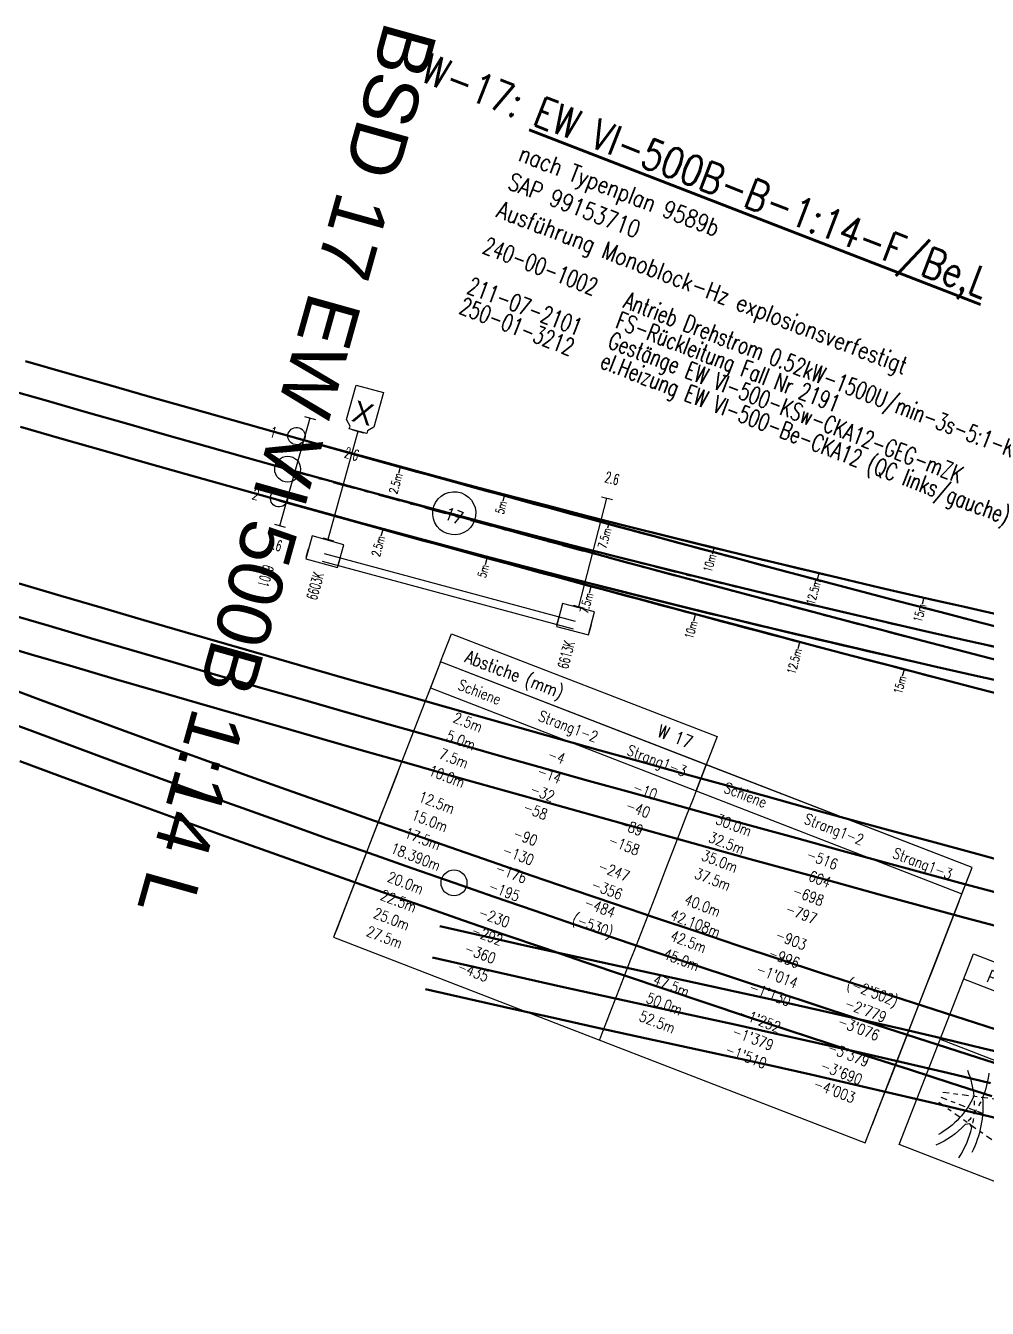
# Model space of a CAD drawing. Header units: millimetres. Extents: x 2688706 to 2690835, y 1254387 to 1255241.
# Drawn here: x 2689284.29 to 2689306.56, y 1254907.19 to 1254936.9 of the extents above; entities that cross this region are included whole.
import ezdxf
from ezdxf.enums import TextEntityAlignment as Align

# ---------------------------------------------------------------- set-up
doc = ezdxf.new("R2010")
doc.units = ezdxf.units.MM
doc.linetypes.add('STRICHPUNKT', pattern=[1, 0.5, -0.25, 0, -0.25])
for name, color, linetype in [('A-HS-0017-_____', 1, 'STRICHPUNKT'), ('A-N1-0017-_____', 1, 'STRICHPUNKT'), ('BS-TR-B-Gleisstrang-LinieGeometrie', 7, 'Continuous'), ('BS-TR-B-Weiche-Kurzbezeichnung', 7, 'Continuous'), ('BS-TR-B-Weiche-PunktGeometrie', 7, 'Continuous'), ('BS-TR-N-Gleisstrang-LinieGeometrie', 7, 'Continuous'), ('D-TB-0017-_____', 7, 'Continuous'), ('G-EM-0017-_____', 1, 'Continuous'), ('G-GE-0017-_____', 1, 'Continuous'), ('L-HS-0017-_____', 4, 'Continuous'), ('L-N1-0017-_____', 3, 'Continuous'), ('L-ST-0017-_____', 7, 'Continuous'), ('S-ON-0017-_____', 7, 'Continuous'), ('T-DD-0017-_____', 7, 'Continuous'), ('T-EM-0017-_____', 1, 'Continuous'), ('T-GE-0017-_____', 1, 'Continuous'), ('T-HZ-0017-_____', 7, 'Continuous'), ('T-SS-0017-_____', 7, 'Continuous'), ('T-ST', 7, 'Continuous'), ('T-WW-0017-_____', 6, 'Continuous')]:
    doc.layers.add(name, color=color, linetype=linetype)
doc.styles.add('R6', font='simplex.shx', dxfattribs={"width": 0.6})
doc.styles.add('R7', font='simplex.shx', dxfattribs={"width": 0.7})
doc.styles.add('R8', font='simplex.shx', dxfattribs={"width": 0.8})
doc.styles.get("Standard").update_dxf_attribs({"font": 'arial.ttf'})
doc.styles.add('Style-Arial', font='arial.ttf')

# ---------------------------------------------------------------- blocks, each defined once
blk = doc.blocks.new('WeiVlpWeiBez')
at = {"lineweight": 80}
blk.add_line((0, 0), (0, 0), dxfattribs=at)
at = {"lineweight": 80, "style": 'R8', "width": 0.8}
blk.add_attdef('WVP_WNR1', text='', height=0.7, dxfattribs=at).set_placement((0, 0), align=Align.RIGHT)
blk.add_attdef('WVP_WBE1', (0, 0), '', height=0.7, dxfattribs=at)
at = {"color": 7, "style": 'R6', "width": 0.6}
blk.add_attdef('WVP_WNR2', text='', height=0.25, dxfattribs=at).set_placement((0, 0), align=Align.RIGHT)
for tag, p in [('WVP_WBE2', (0, 0)), ('WVP_WVPN', (0, -0.4107919181288739))]:
    blk.add_attdef(tag, p, '', height=0.25, dxfattribs=at)
at = {"color": 7, "lineweight": 30, "style": 'R8', "width": 0.8}
for tag, p in [('WVP_WTPN', (0, -0.8999999999999999)), ('WVP_WSAP', (0, -1.6)), ('WVP_WZUS', (0, -2.3)), ('WVP_WWV', (0, -3))]:
    blk.add_attdef(tag, p, '', height=0.4, dxfattribs=at)
blk = doc.blocks.new('WeiVlpWeiNum')
at = {"color": 7}
blk.add_circle((0, 0, 1), 0.5, dxfattribs=at)
at = {"color": 7, "style": 'R8', "width": 0.8}
blk.add_attdef('WEICHENNR', text='', height=0.3, dxfattribs=at).set_placement((0, 0), align=Align.MIDDLE)
blk = doc.blocks.new('WeiVlpSchwelleR')
at = {"color": 7}
for p, q in [((-0.4999999999999886, -0.1300000000000048), (-0.4999999999999886, 0.1299999999999719)), ((0.5000000000000153, -0.1300000000000075), (0.5000000000000082, 0.1299999999999692))]:
    blk.add_line(p, q, dxfattribs=at)
at = {"color": 0, "linetype": 'ByBlock', "lineweight": -2}
blk.add_line((0.5000000000000118, -1.201402631621339e-14), (-0.4999999999999868, 4.853087807381139e-15), dxfattribs=at)
at = {"style": 'R6', "width": 0.6}
blk.add_attdef('LAENGE', text='', height=0.25, rotation=90, dxfattribs=at).set_placement((1.229737067022978, 0.007106245459260857, 6e-06), align=Align.MIDDLE)
at = {"style": 'R6', "width": 0.6, "flags": 1}
for tag, p in [('WVP-SKML', (-3, -5.426215032855453e-14, 2e-06)), ('WVP-SKMR', (5, -5.426215032855453e-14, 2e-06))]:
    blk.add_attdef(tag, text='', height=0.25, rotation=180, dxfattribs=at).set_placement(p, align=Align.MIDDLE_CENTER)
for tag, rotation, p in [('VERKLINKS', 180, (-0.8611075787620777, -8.73603956063954e-05, 2e-06)), ('VERKRECHTS', 179.9999999999973, (0.8750000000000082, -5.459328261269093e-14, 2e-06))]:
    blk.add_attdef(tag, text='', height=0.25, rotation=rotation, dxfattribs=at).set_placement(p, align=Align.MIDDLE)
at = {"color": 1, "extrusion": (-1, 1.836970198721029e-16, 1.224646799147353e-16), "style": 'R6', "width": 0.6, "flags": 8}
blk.add_attdef('WVP-ANL', text='', height=0.25, rotation=270, dxfattribs=at).set_placement((1.829950611378862e-14, -6.12323399573665e-17, 0.4999999999999904), align=Align.MIDDLE)
at = {"style": 'R6', "width": 0.6, "flags": 1}
blk.add_attdef('VERSCHIEBUNG', text='', height=0.25, rotation=179.9999999999999, dxfattribs=at).set_placement((1.75503510535756, -5.395683899678261e-14, 2.000000000057511e-06), align=Align.MIDDLE_LEFT)
at = {"color": 1, "extrusion": (1, -1.83697019872103e-16, 3.374459510989179e-32), "style": 'R6', "width": 0.6, "flags": 8}
blk.add_attdef('WVP-ANR', text='', height=0.25, rotation=270, dxfattribs=at).set_placement((-1.90594986648479e-14, -7.137320858570557e-15, 0.5000000000000118), align=Align.MIDDLE)
at = {"style": 'R6', "width": 0.6}
blk.add_attdef('BEZEICHNUNG', text='', height=0.25, rotation=180, dxfattribs=at).set_placement((3.371428571428583, -5.426215032855453e-14, 2.000000000057511e-06), align=Align.MIDDLE_LEFT)
blk = doc.blocks.new('WeiVlpAbstMarkeL')
blk.add_line((0, 0), (-0.1500000000000004, -1.110223024625157e-16))
at = {"style": 'R7', "width": 0.7}
blk.add_attdef('ATTR', text='', height=0.2, dxfattribs=at).set_placement((-0.1500000000000004, -1.110223024625157e-16), align=Align.MIDDLE_RIGHT)
blk = doc.blocks.new('WeiVlpPfHoeTitel')
blk.add_lwpolyline([(-4.28612223837832e-17, -0.7), (0, 0), (6.6, 0), (6.6, -0.7)])
at = {"style": 'R8', "width": 0.8}
blk.add_attdef('ATTR1', (0.5, -0.5), '', height=0.3, dxfattribs=at)
blk.add_attdef('ATTR2', text='', height=0.3, dxfattribs=at).set_placement((6.1, -0.5000000000000011), align=Align.RIGHT)
blk = doc.blocks.new('WeiVlpAbstSub')
blk.add_lwpolyline([(6.6, 1.110223024625157e-16), (-3.979970649922726e-17, 1.110223024625157e-16), (-3.979970649922726e-17, -0.6499999999999999), (6.6, -0.6499999999999999)], close=True)
at = {"style": 'R8', "width": 0.8}
for tag, p in [('ATTR1', (1.1, -0.45)), ('ATTR2', (3.3, -0.45)), ('ATTR3', (5.5, -0.45))]:
    blk.add_attdef(tag, text='', height=0.25, dxfattribs=at).set_placement(p, align=Align.CENTER)
blk = doc.blocks.new('WeiVlpAbstLeer')
for points in [[(0, 0), (0, -0.2)], [(6.6, 1.110223024625157e-16), (6.6, -0.1999999999999999)]]:
    blk.add_lwpolyline(points)
blk.add_attdef('ATTR1', text='', height=0.1).set_placement((1.1, -0.15), align=Align.CENTER)
blk = doc.blocks.new('WeiVlpAbstZeile')
for points in [[(0, 0), (0, -0.45)], [(6.6, 1.110223024625157e-16), (6.6, -0.4499999999999999)]]:
    blk.add_lwpolyline(points)
at = {"style": 'R8', "width": 0.8}
for tag, p in [('ATTR1', (1.1, -0.35)), ('ATTR2', (3.3, -0.35)), ('ATTR3', (5.5, -0.35))]:
    blk.add_attdef(tag, text='', height=0.25, dxfattribs=at).set_placement(p, align=Align.CENTER)
blk = doc.blocks.new('st_Norm_a')
at = {"color": 0, "linetype": 'ByBlock', "lineweight": -2}
blk.add_circle((0, 0, 1), 0.2, dxfattribs=at)
at = {"layer": 'T-ST', "color": 0, "linetype": 'ByBlock', "lineweight": -2, "style": 'R7', "width": 0.7}
blk.add_attdef('WVP-STNR', text='', height=0.25, dxfattribs=at).set_placement((0.55, 0), align=Align.MIDDLE)
blk = doc.blocks.new('WeiVlpHzPfHoe')
at = {"color": 0, "flags": 128}
blk.add_lwpolyline([(0, 4.75), (10.5, 4.75), (10.5, 0), (0, 0)], close=True, dxfattribs=at)
for points in [[(0, 4.125), (10.5, 4.125)], [(6, 3.037012574273818), (6, 3.5)], [(1.807090350616535, 3.037012574273817), (3.192909649383465, 3.037012574273818)], [(5.307090350616535, 3.037012574273817), (6.692909649383465, 3.037012574273818)], [(8.807090350616535, 3.037012574273817), (10.19290964938346, 3.037012574273818)], [(0, 2.625), (10.5, 2.625)]]:
    blk.add_lwpolyline(points, dxfattribs=at)
at = {"color": 6, "const_width": 0.05, "flags": 128}
for points in [[(2.5, 3.037012574273818), (2.5, 3.5)], [(9.5, 3.037012574273818), (9.5, 3.5)], [(4.020129247741982, 2.856765502952209), (4.022004965575411, 3.078661321541994), (4.230503801395625, 3.002704043506002)], [(4.068317765962656, 3.011900103614604), (4.25, 2.75)], [(7.520129247741982, 2.856765502952209), (7.522004965575411, 3.078661321541994), (7.730503801395626, 3.002704043506002)], [(7.568317765962657, 3.011900103614604), (7.75, 2.75)]]:
    blk.add_lwpolyline(points, dxfattribs=at)
for points in [[(6, 3.5, 0.3033466836073422), (5.307090350616535, 3.037012574273817)], [(6.34049287480466, 3.418254893141276, 0.05897308597087272), (6.175084022891929, 3.479277440298257)], [(6.60676274578121, 3.190838939219355, 0.05897308597087263), (6.487086036247637, 3.320304474200023)]]:
    blk.add_lwpolyline(points, format="xyb", dxfattribs=at)
at = {"color": 6, "flags": 128}
for points in [[(0.8502239918037731, 2.18028771003253, -0.0692758960789221), (1.202879824827046, 1.672423928417298, -0.1647218035189029), (0.7623133654820696, 0.5518360280462504)], [(1.334838188259141, 2.298112538061559, -0.07095954338903301), (1.404518120160539, 1.715677878177598, -0.1353259088249071), (1.634500919049627, 0.4381247944243519)], [(1.400326773192603, 0.2165394458188814, 0.08570773043809636), (1.421709867840611, 0.9792598706746427), (1.34799545871255, 1.038001135321863), (1.254665049319663, 0.9866948460528544, -0.1007783980448205), (0.797833684721013, 0.2950893311715674)]]:
    blk.add_lwpolyline(points, format="xyb", dxfattribs=at)
at = {"color": 0, "linetype": 'STRICHPUNKT', "ltscale": 0.3, "flags": 128}
for points in [[(0.5, 1.5), (2, 1.875)], [(0.5, 1.375), (2, 1.375)], [(0.5, 1.25), (2, 0.875)]]:
    blk.add_lwpolyline(points, dxfattribs=at)
at = {"color": 0, "flags": 128}
for points in [[(1.24780686834943, 1.578305293962687, -0.01163091488347914), (1.288308337173645, 1.482199167132274, -0.01163091488347914)], [(1.399352909082856, 1.608919446568276, -0.01286702574680979), (1.388702611358578, 1.5025680794706, -0.01286702574680979)], [(1.324195366249726, 1.188762784259803, -0.01286702574680952), (1.292030651678614, 1.086834018635379)], [(1.32429659157228, 1.384313508649521, -0.01163091488347909), (1.355693757806499, 1.28486012990489)], [(1.372595429920927, 1.39690540473967, -0.01286702574680956), (1.351074018015307, 1.292211226512088)], [(1.382431896634341, 1.184054234624475, -0.01163091488347934), (1.404453150322087, 1.082113953198129)]]:
    blk.add_lwpolyline(points, format="xyb", dxfattribs=at)
at = {"color": 0}
for centre, radius in [((2.5, 2.75), 0.75), ((4.25, 2.75), 0.75), ((7.75, 2.75), 0.75), ((9.5, 2.75), 0.75), ((4.25, 2.75), 0.5), ((7.75, 2.75), 0.5)]:
    blk.add_arc(centre, radius, 22.5, 157.5, dxfattribs=at)
at = {"color": 0, "style": 'R8', "width": 0.8}
for p in [(2.5, 2.75), (9.5, 2.75)]:
    blk.add_text('mm', height=0.25, dxfattribs=at).set_placement(p, align=Align.CENTER)
for s, p in [('m', (5, 2.75)), ('mm', (6.5, 2.75)), ('m', (8.5, 2.75))]:
    blk.add_text(s, height=0.25, dxfattribs=at).set_placement(p, align=Align.RIGHT)
for tag, p, height in [('WVP_HZPH_T1', (0.5, 4.25), 0.3), ('WVP_HZPH_S1', (2, 3.75), 0.25)]:
    blk.add_attdef(tag, p, '', height=height, dxfattribs=at)
for tag, height, p in [('WVP_HZPH_T2', 0.3, (10, 4.25)), ('WVP_HZPH_S2', 0.25, (10, 3.75)), ('WVP_HZPH_B1', 0.25, (5, 2.25)), ('WVP_HZPH_C1', 0.25, (6.5, 2.25)), ('WVP_HZPH_D1', 0.25, (8.5, 2.25)), ('WVP_HZPH_B2', 0.25, (5, 1.75)), ('WVP_HZPH_C2', 0.25, (6.5, 1.75)), ('WVP_HZPH_D2', 0.25, (8.5, 1.75)), ('WVP_HZPH_B3', 0.25, (5, 1.25)), ('WVP_HZPH_C3', 0.25, (6.5, 1.25)), ('WVP_HZPH_D3', 0.25, (8.5, 1.25)), ('WVP_HZPH_B4', 0.25, (5, 0.75)), ('WVP_HZPH_C4', 0.25, (6.5, 0.75)), ('WVP_HZPH_D4', 0.25, (8.5, 0.75)), ('WVP_HZPH_B5', 0.25, (5, 0.25)), ('WVP_HZPH_C5', 0.25, (6.5, 0.25)), ('WVP_HZPH_D5', 0.25, (8.5, 0.25))]:
    blk.add_attdef(tag, text='', height=height, dxfattribs=at).set_placement(p, align=Align.RIGHT)
for tag, p in [('WVP_HZPH_A1', (2.5, 2.25)), ('WVP_HZPH_E1', (9.5, 2.25)), ('WVP_HZPH_A2', (2.5, 1.75)), ('WVP_HZPH_E2', (9.5, 1.75)), ('WVP_HZPH_A3', (2.5, 1.25)), ('WVP_HZPH_E3', (9.5, 1.25)), ('WVP_HZPH_A4', (2.5, 0.75)), ('WVP_HZPH_E4', (9.5, 0.75)), ('WVP_HZPH_A5', (2.5, 0.25)), ('WVP_HZPH_E5', (9.5, 0.25))]:
    blk.add_attdef(tag, text='', height=0.25, dxfattribs=at).set_placement(p, align=Align.CENTER)
blk = doc.blocks.new('A$C1EA03C48')
blk.add_lwpolyline([(0, 0.210000000000008), (0.06799999999998363, 0.210000000000008), (0.1880000000000166, 0.3299999999999841), (1.021999999999991, 0.329999999999984), (1.021999999999991, -0.329999999999984), (0.188000000000045, -0.3300000000000125), (0.06799999999998363, -0.210000000000008), (0, -0.210000000000008)], close=True)
blk = doc.blocks.new('swm_Gest_CKA12_GEG_1HV')
blk.add_circle((0, 0), 0.001)
at = {"rotation": 269.9999999999999}
blk.add_blockref('A$C1EA03C48', (0, 0), dxfattribs=at)
at = {"flags": 1}
blk.add_attdef('WVP-FOLGEBLOCK', (0, 0), '', height=0.025, dxfattribs=at)
at = {"color": 7, "style": 'R7', "width": 0.7}
for tag, p in [('SWM_SAP', (0, -1.5)), ('SWM_BEZ', (0, -2))]:
    blk.add_attdef(tag, p, '', height=0.4, dxfattribs=at)
blk = doc.blocks.new('swm_Gest_CKA12_xxx_AV1')
blk.add_lwpolyline([(0.3849999999999909, -0.02500000000000571), (-0.3799999999999955, -0.02500000000000566), (-0.3799999999999955, -0.5750000000000028), (0.3849999999999908, -0.5750000000000028)], close=True)
blk.add_circle((0, 0), 0.001)
at = {"invisible_edges": 10}
blk.add_3dface([(-0.3799999999999955, -0.5380000000000771, 0.001), (-0.3799999999999955, -0.3350000000000273, 0.001), (0.3849999999999909, -0.3350000000000273, 0.001), (0.3849999999999908, -0.5380000000000771, 0.001)], dxfattribs=at)
at = {"flags": 1}
blk.add_attdef('WVP-FOLGEBLOCK', (0, 0), '', height=0.025, dxfattribs=at)
for tag, p in [('WVP-ZEICHNEVON2', (0.002499999999997749, -0.5280000000000771)), ('WVP-ZEICHNEVON1', (0.002499999999997733, -0.3450000000000273))]:
    blk.add_attdef(tag, p, '', height=0.025, rotation=120, dxfattribs=at)
blk = doc.blocks.new('swm_Gest_CKA12_xxx_HV1')
blk.add_lwpolyline([(0.3849999999999909, -0.02500000000000571), (-0.3799999999999955, -0.02500000000000566), (-0.3799999999999955, -0.5750000000000028), (0.3849999999999908, -0.5750000000000028)], close=True)
blk.add_circle((0, 0), 0.001)
at = {"invisible_edges": 10}
blk.add_3dface([(-0.3799999999999955, -0.5380000000000771, 0.001), (-0.3799999999999955, -0.3350000000000273, 0.001), (0.3849999999999909, -0.3350000000000273, 0.001), (0.3849999999999908, -0.5380000000000771, 0.001)], dxfattribs=at)
at = {"flags": 1}
blk.add_attdef('WVP-FOLGEBLOCK', (0, 0), '', height=0.025, dxfattribs=at)
for tag, p in [('WVP-ZEICHNENACH1', (0.002499999999997733, -0.3450000000000273)), ('WVP-ZEICHNENACH2', (0.002499999999997749, -0.5280000000000771))]:
    blk.add_attdef(tag, p, '', height=0.025, rotation=63.00000000000001, dxfattribs=at)
blk = doc.blocks.new('WvpSwm_7101816385')
at = {"linetype": 'Continuous'}
for p, q in [((0.2962584312783179, -2.930061806839003), (6.275879011650204, -2.290267156971289)), ((0.314513125608471, -3.11214905552746), (6.296993573436168, -2.472044975421738))]:
    blk.add_line(p, q, dxfattribs=at)
for name, p, rotation in [('swm_Gest_CKA12_GEG_1HV', (0, 0), 185.7249143660154), ('swm_Gest_CKA12_xxx_HV1', (6.233589567047545, -1.947859720026329), 6.625550211590579), ('swm_Gest_CKA12_xxx_AV1', (0.2593563128870073, -2.587031948578456), 5.724914366015413)]:
    blk.add_blockref(name, p, dxfattribs=dict(rotation=rotation))
at = {"layer": 'T-GE-0017-_____', "style": 'R7', "width": 0.7000000000000001}
for tag, p in [('SWM_BEZ', (-0.1995048560669375, 1.990024575829583)), ('SWM_SAP', (-0.1496286420501747, 1.492518431872188))]:
    blk.add_attdef(tag, p, '', height=0.3999999999999999, rotation=185.7249143660154, dxfattribs=at)
blk = doc.blocks.new('WvpSwm_71018163856')
at = {"layer": 'T-EM-0017-_____', "style": 'R7', "width": 0.7000000000000001}
for tag, p in [('SWM_BEZ', (-0.4488859261505809, 4.477555295616561)), ('SWM_SAP', (-0.3990097121338749, 3.980049151659166))]:
    blk.add_attdef(tag, p, '', height=0.3999999999999999, rotation=185.7249143660154, dxfattribs=at)
blk = doc.blocks.new('swm_Antr_X')
blk.add_circle((0, 0), 0.001)
blk.add_text('X', height=0.5, rotation=180).set_placement((-2.686572381892459e-17, -0.4387650567885478), align=Align.MIDDLE_CENTER)
at = {"color": 7, "style": 'R7', "width": 0.7}
for tag, p in [('SWM_SAP', (0, -3)), ('SWM_BEZ', (0, -3.5))]:
    blk.add_attdef(tag, p, '', height=0.4, dxfattribs=at)
blk = doc.blocks.new('WvpSwm_71018163902')
at = {"rotation": 185.7249143660154}
blk.add_blockref('swm_Antr_X', (0, 0), dxfattribs=at)
at = {"layer": 'T-GE-0017-_____', "style": 'R7', "width": 0.7000000000000001}
for tag, p in [('SWM_BEZ', (-0.3491334981171121, 3.482543007701771)), ('SWM_SAP', (-0.2992572841004062, 2.985036863744373))]:
    blk.add_attdef(tag, p, '', height=0.3999999999999999, rotation=185.7249143660154, dxfattribs=at)
blk = doc.blocks.new('WvpSwm_71018163908')
at = {"layer": 'T-EM-0017-_____', "style": 'R7', "width": 0.7000000000000001}
for tag, p in [('SWM_BEZ', (-0.4488859261505809, 4.477555295616561)), ('SWM_SAP', (-0.3990097121338749, 3.980049151659166))]:
    blk.add_attdef(tag, p, '', height=0.3999999999999999, rotation=185.7249143660154, dxfattribs=at)
blk = doc.blocks.new('Weiche-17')
at = {"layer": 'A-HS-0017-_____', "flags": 128}
blk.add_lwpolyline([(433.63499, 17.47695, 0.005561663456612552), (452.80906, 19.5631, 0.0005904415350529665), (454.8654821220701, 19.81248547469707, 0.0005766940764613905), (456.9213165308532, 20.06667051476297, 0.0005629466180862063), (458.9765662622826, 20.32554071781432, 0.0005491991599312885), (461.0312351281863, 20.58898175354778, 0.0005354517020494657), (463.0853276974889, 20.85687936487658, 0.0005217042441526011), (465.1388492768355, 21.12911936875591, 0.0005079567865400952), (467.1918058918596, 21.40558765691478, 0.0004942093292015613), (469.2442042681308, 21.68617019633007, 0.0004804618721267446), (471.2960518121881, 21.97075302952067, 0.000466714414975924), (473.3473565925922, 22.25922227465371, 0.0004529669581778496), (475.39812, 22.55147)], format="xyb", dxfattribs=at)
at = {"layer": 'A-N1-0017-_____', "flags": 128}
blk.add_lwpolyline([(433.63499, 17.47695, 0.01520250774616116), (452.75762, 19.93144, 0.001605019221573569), (454.7754951543451, 20.25983640232413, 0.001591607687177336), (456.7912296220386, 20.60112679221095, 0.001578196153257856), (458.8047600093104, 20.95518920324123, 0.001564784619973102), (460.8160250664545, 21.32190151033434, 0.001551373087257246), (462.8249656691053, 21.70114145308001, 0.001537961555101283), (464.8315247993357, 22.09278665850026, 0.001524550023495265), (466.835647526594, 22.49671466323701, 0.001511138492429794), (468.83728, 22.91282, 0.0004956217801453381), (470.9230390267351, 23.35526401038972, 0.0004810373913329801), (473.0079298608289, 23.80178132940808, 0.0004664530025032431), (475.09197, 24.25224)], format="xyb", dxfattribs=at)
at = {"layer": 'D-TB-0017-_____', "flags": 128}
blk.add_lwpolyline([(438.5499101637755, 14.60317446132633), (438.5499101637755, 7.753174461326348), (451.7499101637755, 7.753174461326348), (451.7499101637755, 14.60317446132633)], close=True, dxfattribs=at)
at = {"layer": 'L-HS-0017-_____', "flags": 128}
for points in [[(433.5621666054892, 18.22340612946232, 0.005287449519218353), (451.7762418245657, 20.19500168354906, 0.005287449519218353)], [(433.7078133945113, 16.73049387053766, 0.005298242491489402), (451.9906271175506, 18.70992933871781, 0.005298242491489402)]]:
    blk.add_lwpolyline(points, format="xyb", dxfattribs=at)
at = {"layer": 'L-N1-0017-_____', "flags": 128}
for points in [[(433.5621639964716, 18.22340587492505, 0.01447307323375306), (451.7279853386735, 20.52815724172472, 0.01447307323375306)], [(433.7078160035284, 16.73049412507498, 0.01445760805018004), (451.9403437431668, 19.04313583515704, 0.01445760805018004)]]:
    blk.add_lwpolyline(points, format="xyb", dxfattribs=at)
at = {"layer": 'D-TB-0017-_____'}
for name, p, values in [('WeiVlpPfHoeTitel', (438.5499101637755, 15.30317446132634), {'ATTR1': 'Abstiche (mm)', 'ATTR2': 'W 17'}), ('WeiVlpAbstSub', (438.5499101637755, 14.60317446132633), {'ATTR1': 'Schiene', 'ATTR2': 'Strang1-2', 'ATTR3': 'Strang1-3'}), ('WeiVlpAbstSub', (445.1499101637755, 14.60317446132633), {'ATTR1': 'Schiene', 'ATTR2': 'Strang1-2', 'ATTR3': 'Strang1-3'}), ('WeiVlpAbstZeile', (438.5499101637755, 13.75317446132634), {'ATTR1': '2.5m', 'ATTR2': '-4', 'ATTR3': '-10'}), ('WeiVlpAbstZeile', (445.1499101637755, 13.75317446132634), {'ATTR1': '30.0m', 'ATTR2': '-516'}), ('WeiVlpAbstZeile', (438.5499101637755, 13.30317446132634), {'ATTR1': '5.0m', 'ATTR2': '-14', 'ATTR3': '-40'}), ('WeiVlpAbstZeile', (445.1499101637755, 13.30317446132634), {'ATTR1': '32.5m', 'ATTR2': '-604'}), ('WeiVlpAbstZeile', (438.5499101637755, 12.85317446132634), {'ATTR1': '7.5m', 'ATTR2': '-32', 'ATTR3': '-89'}), ('WeiVlpAbstZeile', (445.1499101637755, 12.85317446132634), {'ATTR1': '35.0m', 'ATTR2': '-698'}), ('WeiVlpAbstZeile', (438.5499101637755, 12.40317446132634), {'ATTR1': '10.0m', 'ATTR2': '-58', 'ATTR3': '-158'}), ('WeiVlpAbstZeile', (445.1499101637755, 12.40317446132634), {'ATTR1': '37.5m', 'ATTR2': '-797'}), ('WeiVlpAbstZeile', (438.5499101637755, 11.75317446132634), {'ATTR1': '12.5m', 'ATTR2': '-90', 'ATTR3': '-247'}), ('WeiVlpAbstZeile', (445.1499101637755, 11.75317446132634), {'ATTR1': '40.0m', 'ATTR2': '-903'}), ('WeiVlpAbstZeile', (438.5499101637755, 11.30317446132634), {'ATTR1': '15.0m', 'ATTR2': '-130', 'ATTR3': '-356'}), ('WeiVlpAbstZeile', (445.1499101637755, 11.30317446132634), {'ATTR1': '42.108m', 'ATTR2': '-996', 'ATTR3': "(-2'502)"}), ('WeiVlpAbstZeile', (438.5499101637755, 10.85317446132634), {'ATTR1': '17.5m', 'ATTR2': '-176', 'ATTR3': '-484'}), ('WeiVlpAbstZeile', (445.1499101637755, 10.85317446132634), {'ATTR1': '42.5m', 'ATTR2': "-1'014", 'ATTR3': "-2'779"}), ('WeiVlpAbstZeile', (438.5499101637755, 10.40317446132634), {'ATTR1': '18.390m', 'ATTR2': '-195', 'ATTR3': '(-530)'}), ('WeiVlpAbstZeile', (445.1499101637755, 10.40317446132634), {'ATTR1': '45.0m', 'ATTR2': "-1'130", 'ATTR3': "-3'076"}), ('WeiVlpAbstZeile', (438.5499101637755, 9.753174461326346), {'ATTR1': '20.0m', 'ATTR2': '-230'}), ('WeiVlpAbstZeile', (445.1499101637755, 9.753174461326338), {'ATTR1': '47.5m', 'ATTR2': "-1'252", 'ATTR3': "-3'379"}), ('WeiVlpAbstZeile', (438.5499101637755, 9.303174461326343), {'ATTR1': '22.5m', 'ATTR2': '-292'}), ('WeiVlpAbstZeile', (445.1499101637755, 9.303174461326336), {'ATTR1': '50.0m', 'ATTR2': "-1'379", 'ATTR3': "-3'690"}), ('WeiVlpAbstZeile', (438.5499101637755, 8.853174461326347), {'ATTR1': '25.0m', 'ATTR2': '-360'}), ('WeiVlpAbstZeile', (445.1499101637755, 8.853174461326333), {'ATTR1': '52.5m', 'ATTR2': "-1'510", 'ATTR3': "-4'003"}), ('WeiVlpAbstZeile', (438.5499101637755, 8.403174461326344), {'ATTR1': '27.5m', 'ATTR2': '-435'})]:
    blk.add_blockref(name, p, dxfattribs=at).add_auto_attribs(values)
for p in [(438.5499101637755, 13.95317446132633), (438.5499101637755, 11.95317446132634), (445.1499101637755, 11.95317446132633), (438.5499101637755, 9.953174461326341), (445.1499101637755, 9.953174461326341), (445.1499101637755, 8.403174461326337), (438.5499101637755, 7.953174461326348)]:
    blk.add_blockref('WeiVlpAbstLeer', p, dxfattribs=at)
at = {"layer": 'G-EM-0017-_____'}
ref = blk.add_blockref('WvpSwm_71018163908', (434.8367986188522, 18.90230354987094), dxfattribs=at)
ref.add_attrib('SWM_BEZ', 'FS-Rückleitung Fall Nr 2191', (439.5, 23.3), dxfattribs={"layer": 'T-EM-0017-_____', "height": 0.3999999999999999, "style": 'R7', "width": 0.7000000000000001})
ref = blk.add_blockref('WvpSwm_71018163856', (434.8367986188522, 18.90230354987094), dxfattribs=at)
ref.add_attrib('SWM_BEZ', 'el.Heizung EW VI-500-Be-CKA12 (QC links/gauche)', (439.5, 22.3), dxfattribs={"layer": 'T-EM-0017-_____', "height": 0.3999999999999999, "style": 'R7', "width": 0.7000000000000001})
ref.add_attrib('SWM_SAP', '250-01-3212', (436, 22.3), dxfattribs={"layer": 'T-EM-0017-_____', "height": 0.3999999999999999, "style": 'R7', "width": 0.7000000000000001})
at = {"layer": 'G-GE-0017-_____'}
ref = blk.add_blockref('WvpSwm_71018163902', (434.8367986188522, 18.90230354987094), dxfattribs=at)
ref.add_attrib('SWM_BEZ', 'Antrieb Drehstrom 0.52kW-1500U/min-3s-5:1-KCC42/7(Vmax160km/h)-mZK(KS)-L', (439.5, 23.8), dxfattribs={"layer": 'T-GE-0017-_____', "height": 0.3999999999999999, "style": 'R7', "width": 0.7000000000000001})
ref.add_attrib('SWM_SAP', '240-00-1002', (436, 23.8), dxfattribs={"layer": 'T-GE-0017-_____', "height": 0.3999999999999999, "style": 'R7', "width": 0.7000000000000001})
ref = blk.add_blockref('WvpSwm_7101816385', (434.8367986188522, 18.90230354987094), dxfattribs=at)
ref.add_attrib('SWM_BEZ', 'Gestänge EW VI-500-KSw-CKA12-GEG-mZK', (439.5, 22.8), dxfattribs={"layer": 'T-GE-0017-_____', "height": 0.3999999999999999, "style": 'R7', "width": 0.7000000000000001})
ref.add_attrib('SWM_SAP', '211-07-2101       ', (436, 22.8), dxfattribs={"layer": 'T-GE-0017-_____', "height": 0.3999999999999999, "style": 'R7', "width": 0.7000000000000001})
at = {"layer": 'L-ST-0017-_____', "color": 7}
ref = blk.add_blockref('st_Norm_a', (433.5621666054892, 18.22340612946232), dxfattribs=dict(at, rotation=185.5719820885622))
ref.add_attrib('WVP-STNR', '1', dxfattribs={"layer": 'T-ST', "color": 0, "linetype": 'ByBlock', "lineweight": -2, "height": 0.25, "rotation": 5.57198208856228, "style": 'R7', "width": 0.6999999999999998}).set_placement((433.0147653557672, 18.17000321004001), align=Align.MIDDLE)
ref = blk.add_blockref('st_Norm_a', (433.7078133945113, 16.73049387053766), dxfattribs=dict(at, rotation=185.5719820885621))
ref.add_attrib('WVP-STNR', '2', dxfattribs={"layer": 'T-ST', "color": 0, "linetype": 'ByBlock', "lineweight": -2, "height": 0.2500000000000001, "rotation": 5.57198208856212, "style": 'R7', "width": 0.6999999999999998}).set_placement((433.1604121447893, 16.67709095111535), align=Align.MIDDLE)
at = {"layer": 'S-ON-0017-_____'}
ref = blk.add_blockref('WeiVlpSchwelleR', (440.920394031136, 18.24576166583108), dxfattribs=dict(at, xscale=2.6, rotation=276.6255502115903))
ref.add_attrib('BEZEICHNUNG', '6613K', dxfattribs={"layer": 'T-SS-0017-_____', "height": 0.25, "rotation": 96.6255502115903, "style": 'R6', "width": 0.6}).set_placement((441.2407853480893, 15.48747403303254), align=Align.MIDDLE_LEFT)
ref.add_attrib('LAENGE', '2.6', dxfattribs={"layer": 'T-SS-0017-_____', "height": 0.25, "rotation": 6.625550211590277, "style": 'R6', "width": 0.6}).set_placement((440.7153772703942, 20.01077577747418), align=Align.MIDDLE)
ref = blk.add_blockref('WeiVlpSchwelleR', (433.8141347380896, 17.49446257244813), dxfattribs=dict(at, xscale=2.6, rotation=275.572177083929))
ref.add_attrib('BEZEICHNUNG', '6601', dxfattribs={"layer": 'T-SS-0017-_____', "height": 0.25, "rotation": 275.572177083929, "style": 'R6', "width": 0.6}).set_placement((434.0326104565782, 15.25507807812337), align=Align.MIDDLE_LEFT)
ref.add_attrib('LAENGE', '2.6', dxfattribs={"layer": 'T-SS-0017-_____', "height": 0.25, "rotation": 5.572177083929019, "style": 'R6', "width": 0.6}).set_placement((433.9901575411396, 15.75332100492069), align=Align.MIDDLE)
ref = blk.add_blockref('WeiVlpSchwelleR', (434.9664767752957, 17.60878757558174), dxfattribs=dict(at, xscale=2.6, rotation=275.7249143660153))
ref.add_attrib('BEZEICHNUNG', '6603K', dxfattribs={"layer": 'T-SS-0017-_____', "height": 0.25, "rotation": 95.7249143660153, "style": 'R6', "width": 0.6}).set_placement((435.2408854974559, 14.87161058808239), align=Align.MIDDLE_LEFT)
ref.add_attrib('LAENGE', '2.6', dxfattribs={"layer": 'T-SS-0017-_____', "height": 0.25, "rotation": 5.724914366015298, "style": 'R6', "width": 0.6}).set_placement((434.8915728619615, 18.35594045847153), align=Align.MIDDLE)
at = {"layer": 'T-DD-0017-_____', "rotation": 95.57199899999999}
for p, values in [((448.4508257043216, 20.03671933694631), {'ATTR': '15m'}), ((445.9755429498139, 19.6860873911869), {'ATTR': '12.5m'}), ((443.4975667200109, 19.35502654982588), {'ATTR': '10m'}), ((441.0170517536123, 19.04355748615433), {'ATTR': '7.5m'}), ((438.5341529478508, 18.75169965004335), {'ATTR': '5m'}), ((436.0490253488193, 18.47947126672904), {'ATTR': '2.5m'}), ((448.6239443807935, 18.31243526518585), {'ATTR': '15m'}), ((446.1399167619329, 18.03029617587777), {'ATTR': '12.5m'}), ((443.6550866085111, 17.75531474809088), {'ATTR': '10m'}), ((441.1694745451033, 17.4874932642249), {'ATTR': '7.5m'}), ((436.195987218901, 16.97333896068903), {'ATTR': '2.5m'}), ((438.683101202772, 17.22683394724982), {'ATTR': '5m'})]:
    blk.add_blockref('WeiVlpAbstMarkeL', p, dxfattribs=at).add_auto_attribs(values)
at = {"layer": 'T-HZ-0017-_____'}
blk.add_blockref('WeiVlpHzPfHoe', (452.5, 8), dxfattribs=at).add_auto_attribs({'WVP_HZPH_T1': 'Pfeilhöhen (mm)', 'WVP_HZPH_T2': 'Herz W 17', 'WVP_HZPH_S1': 'Strang1-2', 'WVP_HZPH_S2': 'Strang1-3', 'WVP_HZPH_A1': '(10)', 'WVP_HZPH_A2': '2', 'WVP_HZPH_A3': '8', 'WVP_HZPH_A4': '2', 'WVP_HZPH_B1': "-1'029.770", 'WVP_HZPH_B2': "-1'081.335", 'WVP_HZPH_B3': "-1'091.384", 'WVP_HZPH_B4': "-1'095.970", 'WVP_HZPH_B5': "-1'160.906", 'WVP_HZPH_C1': "1'806", 'WVP_HZPH_C2': "3'611", 'WVP_HZPH_C3': "4'275", 'WVP_HZPH_C4': "3'980", 'WVP_HZPH_C5': "1'990", 'WVP_HZPH_D1': '-336.581', 'WVP_HZPH_D2': "-1'081.334", 'WVP_HZPH_D3': "-1'091.382", 'WVP_HZPH_D4': "-1'095.969", 'WVP_HZPH_D5': "-1'160.906", 'WVP_HZPH_E1': '(11)', 'WVP_HZPH_E2': '4', 'WVP_HZPH_E3': '11', 'WVP_HZPH_E4': '2'})
at = {"layer": 'T-WW-0017-_____'}
for name, p, values in [('WeiVlpWeiBez', (436, 27), {'WVP_WNR1': 'W-17: ', 'WVP_WBE1': '%%uEW VI-500B-B-1:14-F/Be,L%%u', 'WVP_WTPN': 'nach Typenplan 9589b', 'WVP_WSAP': 'SAP 99153710', 'WVP_WZUS': 'Ausführung Monoblock-Hz explosionsverfestigt'}), ('WeiVlpWeiNum', (437.6151792907944, 17.874523677257), {'WEICHENNR': '17'})]:
    blk.add_blockref(name, p, dxfattribs=at).add_auto_attribs(values)

msp = doc.modelspace()

# ---------------------------------------------------------------- linework, layer by layer
at = {"layer": 'BS-TR-B-Gleisstrang-LinieGeometrie', "lineweight": 50}
for points in [[(2689278.25049011, 1254930.10978953, 454.261855773672), (2689279.18011675, 1254929.83558425, 454.268669774008), (2689280.11004936, 1254929.56241837, 454.275483774344), (2689281.04028675, 1254929.29029224, 454.2822977746799), (2689281.97082777, 1254929.0192062, 454.289111775016), (2689282.90167126, 1254928.74916059, 454.295925775352), (2689283.83281606, 1254928.48015573, 454.302739775688), (2689284.76426099, 1254928.21219198, 454.309553776024), (2689285.6960049, 1254927.94526966, 454.3163677763599), (2689286.62804662, 1254927.67938911, 454.323181776697), (2689287.56038499, 1254927.41455065, 454.329995777033), (2689288.49301884, 1254927.15075463, 454.336809777369), (2689289.425947, 1254926.88800137, 454.343623777705), (2689290.35916832, 1254926.6262912, 454.350437778041)], [(2689290.35914, 1254926.62619, 454.35043), (2689291.33727164, 1254926.3541099, 454.357487472388), (2689292.31626934, 1254926.08516272, 454.364384627048), (2689293.29612307, 1254925.81935122, 454.371121464493), (2689294.27682279, 1254925.55667813, 454.3776979852299), (2689295.25835844, 1254925.29714613, 454.384114189749), (2689296.24071996, 1254925.0407579, 454.390370078531), (2689297.22389728, 1254924.78751605, 454.396465652043), (2689298.20788033, 1254924.53742318, 454.402400910742), (2689299.19265902, 1254924.29048185, 454.4081758550701), (2689300.17822326, 1254924.0466946, 454.413790485461), (2689301.16456294, 1254923.80606393, 454.419244802335), (2689302.15166796, 1254923.5685923, 454.424538806099), (2689303.13952819, 1254923.33428214, 454.429672497148), (2689304.12813351, 1254923.10313586, 454.434645875868), (2689305.11747379, 1254922.87515583, 454.43945894263), (2689306.10753889, 1254922.65034438, 454.4441116977951), (2689307.09831866, 1254922.42870382, 454.448604141709)], [(2689290.35916832, 1254926.6262912, 454.350437778041), (2689291.33729924, 1254926.35319394, 454.3575774028599), (2689292.31574937, 1254926.08124258, 454.36471702768), (2689293.29451737, 1254925.8104375, 454.3718566525), (2689294.27360191, 1254925.54077905, 454.37899627732), (2689295.25300163, 1254925.27226762, 454.38613590214), (2689296.23271519, 1254925.00490357, 454.393275526959), (2689297.21274125, 1254924.73868726, 454.400415151779), (2689298.19307847, 1254924.47361907, 454.4075547765989), (2689299.1737255, 1254924.20969936, 454.414694401419), (2689300.15468098, 1254923.94692849, 454.421834026238), (2689301.13594359, 1254923.68530681, 454.428973651058), (2689302.11751197, 1254923.4248347, 454.436113275878), (2689303.09938477, 1254923.1655125, 454.443252900698), (2689304.08156065, 1254922.90734057, 454.450392525517), (2689305.06403826, 1254922.65031926, 454.457532150337), (2689306.04681625, 1254922.39444894, 454.464671775157), (2689307.02989327, 1254922.13972995, 454.471811399977)], [(2689274.70311217, 1254924.21400918, 454.70271), (2689275.67836215, 1254923.84716578, 454.714793426588), (2689276.65361213, 1254923.48032237, 454.726965861967), (2689277.62886211, 1254923.11347896, 454.739227306403), (2689278.60411209, 1254922.74663556, 454.7515777601629), (2689279.57936207, 1254922.37979215, 454.7640172235201), (2689280.55461205, 1254922.01294874, 454.776545696746), (2689281.52986203, 1254921.64610534, 454.789163180115), (2689282.50511201, 1254921.27926193, 454.801869673902), (2689282.5051, 1254921.27923, 454.80187), (2689283.47659605, 1254920.91494949, 454.814602870335), (2689284.44884592, 1254920.5526857, 454.827204100322), (2689285.42184544, 1254920.19244021, 454.839576236873), (2689286.3955904, 1254919.83421456, 454.851719281798), (2689287.37007661, 1254919.47801029, 454.863633236871), (2689288.34529989, 1254919.12382894, 454.875318103836), (2689289.32125602, 1254918.77167203, 454.8867738844), (2689290.29794081, 1254918.42154108, 454.89800058024), (2689291.27535006, 1254918.0734376, 454.908998192997), (2689292.25347954, 1254917.72736308, 454.919766724279), (2689293.23232506, 1254917.38331901, 454.93030617566), (2689294.2118824, 1254917.04130689, 454.940616548683)], [(2689283.87711532, 1254923.27599076, 454.634457702946), (2689284.83529142, 1254922.99319102, 454.641257467476), (2689285.79378086, 1254922.71145506, 454.647914639841), (2689286.75258244, 1254922.43078324, 454.654429220447), (2689287.71169499, 1254922.1511759, 454.660801209692), (2689287.71167, 1254922.15109, 454.6608), (2689288.67201147, 1254921.87228661, 454.667035287708), (2689289.63265866, 1254921.59453843, 454.673127711962), (2689290.59360695, 1254921.31783377, 454.679077273136), (2689291.55485176, 1254921.04216095, 454.684883971596), (2689292.51638854, 1254920.76750827, 454.690547807694), (2689293.4782128, 1254920.493864, 454.696068781779), (2689294.44032006, 1254920.22121644, 454.701446894189), (2689295.40270591, 1254919.94955383, 454.706682145252), (2689296.36536594, 1254919.67886443, 454.711774535291), (2689297.32829581, 1254919.40913649, 454.716724064615), (2689298.29149119, 1254919.14035822, 454.721530733529), (2689299.2549478, 1254918.87251786, 454.726194542326), (2689300.21866139, 1254918.6056036, 454.730715491293), (2689301.18262774, 1254918.33960365, 454.735093580705), (2689302.14684267, 1254918.07450618, 454.739328810832), (2689303.11130204, 1254917.81029938, 454.743421181932), (2689304.07600173, 1254917.54697142, 454.747370694255), (2689305.04093766, 1254917.28451045, 454.751177348044), (2689306.00610578, 1254917.02290461, 454.754841143532), (2689306.97150207, 1254916.76214205, 454.758362080943)], [(2689294.2118824, 1254917.04130689, 454.940616548683), (2689295.14071303, 1254916.71911016, 454.950174754102), (2689296.07017539, 1254916.39874036, 454.95952728473), (2689297.00026588, 1254916.08019874, 454.968674141795), (2689297.93098091, 1254915.76348653, 454.977615326498), (2689298.86231687, 1254915.44860495, 454.986350840013), (2689299.79427017, 1254915.13555522, 454.994880683487), (2689300.7268372, 1254914.82433855, 455.00320485804), (2689301.66001436, 1254914.51495614, 455.011323364763), (2689302.59379804, 1254914.20740919, 455.019236204724), (2689303.52818463, 1254913.90169889, 455.0269433789611), (2689304.46317052, 1254913.59782642, 455.034444888486), (2689305.39875208, 1254913.29579295, 455.041740734283), (2689306.33492572, 1254912.99559966, 455.048830917311), (2689307.2716878, 1254912.6972477, 455.0557154385)], [(2689306.63177523, 1254912.4000206, 455.074071730998), (2689305.63559716, 1254912.6383529, 455.071061234506), (2689304.63859382, 1254912.87320896, 455.06828577087), (2689303.64077733, 1254913.10458592, 455.065745339651), (2689302.64215984, 1254913.33248097, 455.063439940449), (2689301.64275351, 1254913.55689134, 455.061369572898), (2689300.64257048, 1254913.77781429, 455.059534236673), (2689299.64162293, 1254913.99524714, 455.057933931484), (2689299.64162, 1254913.99526, 455.05793), (2689298.65283949, 1254914.20967646, 455.056580011345), (2689297.66449488, 1254914.4260933, 455.055418091436), (2689296.67659021, 1254914.64450964, 455.054292416503), (2689295.68912954, 1254914.86492457, 455.0531843909459), (2689294.7021169, 1254915.0873372, 455.052094014752), (2689293.71555635, 1254915.31174662, 455.051021287934)]]:
    msp.add_polyline3d(points, dxfattribs=at)
at = {"layer": 'BS-TR-B-Weiche-PunktGeometrie', "lineweight": 25}
for centre in [(2689290.35914, 1254926.62619, 454.350437778041), (2689294.21188, 1254917.0413, 454.940616548683)]:
    msp.add_circle(centre, 0.3, dxfattribs=at)
at = {"layer": 'BS-TR-N-Gleisstrang-LinieGeometrie', "color": 1, "lineweight": 50, "true_color": 0xff0000}
for points in [[(2689284.29168792, 1254929.12573266, 454.244759873576), (2689285.2507469, 1254928.85015252, 454.251781265149), (2689286.21012268, 1254928.5756773, 454.258802656722), (2689287.16981399, 1254928.30230738, 454.265824048296), (2689288.12981957, 1254928.03004312, 454.272845439869), (2689289.09013813, 1254927.75888487, 454.279866831442), (2689290.05076841, 1254927.48883301, 454.286888223015), (2689291.01170912, 1254927.21988788, 454.293909614588), (2689291.972959, 1254926.95204984, 454.300931006161), (2689292.93451676, 1254926.68531926, 454.307952397734), (2689293.89638113, 1254926.41969648, 454.314973789307), (2689294.85855084, 1254926.15518185, 454.32199518088), (2689295.82102461, 1254925.89177573, 454.329016572453), (2689296.78380115, 1254925.62947847, 454.336037964026), (2689297.74687921, 1254925.36829041, 454.343059355599), (2689298.71025748, 1254925.1082119, 454.350080747172), (2689299.67393471, 1254924.84924328, 454.3571021387449), (2689300.6379096, 1254924.59138491, 454.364123530318), (2689301.60218088, 1254924.33463712, 454.371144921891), (2689302.56674728, 1254924.07900025, 454.378166313464), (2689303.5316075, 1254923.82447464, 454.385187705037), (2689304.49676027, 1254923.57106063, 454.39220909661), (2689305.46220431, 1254923.31875855, 454.399230488183), (2689306.42793834, 1254923.06756875, 454.406251879756), (2689307.39396108, 1254922.81749155, 454.413273271329)], [(2689284.1701419, 1254927.6048237, 454.3665446103799), (2689285.13026744, 1254927.3292989, 454.373561069986), (2689286.09070949, 1254927.05487945, 454.380577529592), (2689287.05146678, 1254926.78156571, 454.387593989199), (2689288.01253803, 1254926.50935804, 454.394610448805), (2689288.97392197, 1254926.2382568, 454.401626908411), (2689289.93561733, 1254925.96826235, 454.408643368017), (2689290.89762283, 1254925.69937505, 454.415659827623), (2689291.8599372, 1254925.43159526, 454.42267628723), (2689292.82255917, 1254925.16492333, 454.429692746836), (2689293.78548745, 1254924.89935961, 454.436709206442), (2689294.74872077, 1254924.63490446, 454.443725666048), (2689295.71225786, 1254924.37155823, 454.450742125654), (2689296.67609744, 1254924.10932126, 454.4577585852599), (2689297.64023824, 1254923.8481939, 454.464775044867), (2689298.60467897, 1254923.5881765, 454.4717915044731), (2689299.56941835, 1254923.3292694, 454.478807964079), (2689300.53445511, 1254923.07147295, 454.485824423685), (2689301.49978798, 1254922.81478749, 454.492840883291), (2689302.46541566, 1254922.55921335, 454.4998573428981), (2689303.43133689, 1254922.30475088, 454.5068738025039), (2689304.39755038, 1254922.05140042, 454.51389026211), (2689305.36405485, 1254921.79916229, 454.520906721716), (2689306.33084902, 1254921.54803684, 454.527923181322), (2689307.29793161, 1254921.29802439, 454.534939640928)], [(2689290.56063984, 1254927.34611903, 454.290622308187), (2689291.52178113, 1254927.0787513, 454.297558519013), (2689292.48376049, 1254926.8144148, 454.304339449111), (2689293.44656837, 1254926.55311217, 454.310965098974), (2689294.4101952, 1254926.29484601, 454.317435469083), (2689295.3746314, 1254926.03961888, 454.323750559907), (2689296.3398674, 1254925.78743331, 454.329910371906), (2689297.30589358, 1254925.53829182, 454.3359149055281), (2689298.27270037, 1254925.29219688, 454.3417641612099), (2689299.24027814, 1254925.04915094, 454.347458139375), (2689300.20861729, 1254924.8091564, 454.352996840438), (2689301.17770818, 1254924.57221566, 454.358380264802), (2689302.1475412, 1254924.33833108, 454.363608412857), (2689303.1181067, 1254924.10750496, 454.368681284984), (2689304.08939503, 1254923.87973962, 454.373598881551), (2689305.06139655, 1254923.65503731, 454.378361202916), (2689306.03410159, 1254923.43340026, 454.382968249424), (2689307.00750049, 1254923.21483068, 454.387461917403)], [(2689290.15764016, 1254925.90626097, 454.410237691813), (2689291.10298294, 1254925.64327887, 454.417059965592), (2689292.0491319, 1254925.38321214, 454.423729977893), (2689292.99607804, 1254925.12606324, 454.430247729197), (2689293.94381238, 1254924.87183462, 454.436613219974), (2689294.89232589, 1254924.62052869, 454.442826450686), (2689295.84160957, 1254924.37214784, 454.44888742178), (2689296.7916544, 1254924.12669443, 454.454796133694), (2689297.74245135, 1254923.88417079, 454.460552586855), (2689298.69399139, 1254923.64457923, 454.46615678168), (2689299.64626547, 1254923.40792202, 454.471608718571), (2689300.59926454, 1254923.17420141, 454.476908397924), (2689301.55297955, 1254922.94341963, 454.482055820121), (2689302.50740144, 1254922.71557886, 454.4870509855349), (2689303.46252114, 1254922.49068128, 454.491893894524), (2689304.41832956, 1254922.26872901, 454.496584547442), (2689305.37481764, 1254922.04972417, 454.501122944624), (2689306.33197627, 1254921.83366884, 454.505509086399), (2689307.28979637, 1254921.62056507, 454.509742973084)], [(2689284.14668983, 1254923.97628096, 454.578867529588), (2689285.10714451, 1254923.69288534, 454.585671646786), (2689286.06791419, 1254923.41055947, 454.592439947722), (2689287.02899768, 1254923.1293037, 454.599172432415), (2689287.99039378, 1254922.84911839, 454.605869100895), (2689288.95210131, 1254922.57000387, 454.612529953186), (2689289.91411906, 1254922.2919605, 454.619154989312), (2689290.87644585, 1254922.01498863, 454.625723366843), (2689291.83908049, 1254921.73908858, 454.632156353686), (2689292.80202177, 1254921.46426072, 454.638446362615), (2689293.76526851, 1254921.19050537, 454.644593394014), (2689293.76526851, 1254921.19050537, 454.644593394014), (2689294.72251089, 1254920.91951724, 454.650558749802), (2689295.68000694, 1254920.6494268, 454.656382987865), (2689296.63775583, 1254920.38023429, 454.662066108552), (2689297.5957567, 1254920.11193994, 454.667608112206), (2689298.55400872, 1254919.84454399, 454.673008999164), (2689299.51251105, 1254919.57804668, 454.67826876975), (2689300.47126285, 1254919.31244823, 454.683387424282), (2689301.43026326, 1254919.04774889, 454.688364963068), (2689302.38951145, 1254918.78394889, 454.693201386411), (2689303.34900657, 1254918.52104845, 454.6978966946), (2689304.30874779, 1254918.25904781, 454.702450887921), (2689305.26873425, 1254917.9979472, 454.706863966646), (2689306.22896511, 1254917.73774685, 454.711135931045), (2689307.18943953, 1254917.47844699, 454.715266781372)], [(2689283.46422661, 1254922.6180652, 454.688849963362), (2689284.42418298, 1254922.3344914, 454.695771736047), (2689285.38445387, 1254922.05198449, 454.702566475441), (2689286.34503809, 1254921.77054482, 454.709060783797), (2689287.30593446, 1254921.49017274, 454.715253650869), (2689288.26714179, 1254921.21086858, 454.721145078342), (2689289.2286589, 1254920.93263271, 454.726735067818), (2689290.19048458, 1254920.65546546, 454.732068628202), (2689291.15261767, 1254920.37936717, 454.737251477656), (2689292.11505697, 1254920.10433819, 454.742292805974), (2689292.11505697, 1254920.10433819, 454.742292805974), (2689293.10846992, 1254919.82158826, 454.747346456763), (2689294.10216314, 1254919.53982488, 454.752249421948), (2689295.09613565, 1254919.25904833, 454.757001701839), (2689296.09038647, 1254918.97925889, 454.761603296742), (2689297.08491462, 1254918.70045682, 454.766054206948), (2689298.07971911, 1254918.42264241, 454.770354432743), (2689299.07479896, 1254918.14581593, 454.774503974401), (2689300.07015321, 1254917.86997765, 454.7785028321859), (2689301.06578085, 1254917.59512785, 454.782351006356), (2689302.06168092, 1254917.32126679, 454.786048497154), (2689303.05785242, 1254917.04839475, 454.789595304817), (2689304.05429439, 1254916.77651199, 454.792991429572), (2689305.05100583, 1254916.50561879, 454.796236871635), (2689306.04798576, 1254916.2357154, 454.799331631215), (2689307.0452332, 1254915.9668021, 454.802275708507)], [(2689283.70681878, 1254921.62748809, 454.759348877408), (2689284.64979287, 1254921.27608821, 454.772074083243), (2689285.59347306, 1254920.926589, 454.784888267446), (2689286.53785553, 1254920.57899186, 454.79754453945), (2689287.48293644, 1254920.23329823, 454.809984837348), (2689288.42871195, 1254919.88950949, 454.822209162855), (2689289.37517823, 1254919.54762704, 454.834217517662), (2689290.32233142, 1254919.20765228, 454.846009903428), (2689291.27016769, 1254918.86958657, 454.857586321782), (2689292.21868319, 1254918.53343131, 454.868946774322), (2689293.16787406, 1254918.19918784, 454.880091262619), (2689294.11773646, 1254917.86685753, 454.891019788213), (2689295.06826653, 1254917.53644172, 454.901732352612), (2689296.01946041, 1254917.20794176, 454.912228957298), (2689296.97131423, 1254916.88135898, 454.922509603719), (2689297.92382414, 1254916.5566947, 454.932574293296), (2689298.87698626, 1254916.23395025, 454.9424230274211), (2689299.83079673, 1254915.91312693, 454.952055807452), (2689300.78525168, 1254915.59422605, 454.961472634722), (2689301.74034722, 1254915.2772489, 454.97067351053), (2689302.69607949, 1254914.96219677, 454.979658436147), (2689303.6524446, 1254914.64907094, 454.988427412816), (2689304.60943867, 1254914.33787267, 454.996980441747), (2689305.56705782, 1254914.02860324, 455.005317524121), (2689306.52529816, 1254913.72126389, 455.013438661092), (2689307.48415579, 1254913.41585588, 455.021343853779)], [(2689284.16011531, 1254919.86210137, 454.880986114468), (2689285.09037343, 1254919.51749539, 454.892007493309), (2689286.02131282, 1254919.17473405, 454.90280416017), (2689286.952929799, 1254918.83381872, 454.913392022343), (2689287.88522072, 1254918.49475072, 454.923771081238), (2689288.81818192, 1254918.1575314, 454.933941338232), (2689289.75180973, 1254917.82216208, 454.9439027946769), (2689290.68610048, 1254917.48864408, 454.953655451897), (2689291.6210505, 1254917.15697869, 454.963199311188), (2689292.55665612, 1254916.82716724, 454.972534373818), (2689293.49291366, 1254916.49921102, 454.981660641028), (2689294.42981944, 1254916.17311131, 454.990578114031), (2689295.36736979, 1254915.84886939, 454.9992867940099), (2689296.30556101, 1254915.52648654, 455.007786682124), (2689297.24438942, 1254915.20596403, 455.016077779503), (2689298.18385134, 1254914.88730311, 455.024160087247), (2689299.12394306, 1254914.57050504, 455.032033606431), (2689300.0646609, 1254914.25557107, 455.0396983381), (2689301.00600116, 1254913.94250242, 455.047154283274), (2689301.94796015, 1254913.63130033, 455.054401442944), (2689302.89053415, 1254913.32196602, 455.061439818071), (2689303.83371948, 1254913.01450072, 455.068269409591), (2689304.77751241, 1254912.70890561, 455.074890218413), (2689305.72190925, 1254912.40518192, 455.081302245415), (2689306.66690627, 1254912.10333082, 455.087505491449)], [(2689299.79958528, 1254914.72729147, 455.017041084811), (2689298.81227541, 1254914.94134057, 455.01492373842), (2689297.82540046, 1254915.15738608, 455.012851155399), (2689296.83896449, 1254915.37542712, 455.0108233357309), (2689295.85297153, 1254915.5954628, 455.008840279403), (2689294.86742561, 1254915.81749221, 455.006901986406), (2689293.88233077, 1254916.04151445, 455.005008456729)], [(2689319.71003816, 1254909.70677357, 455.102861761126), (2689318.77018457, 1254909.97727092, 455.097897188911), (2689317.82943733, 1254910.24464368, 455.09296279118), (2689316.88780682, 1254910.50888892, 455.08805856792), (2689315.94530343, 1254910.77000371, 455.083184519119), (2689315.00193757, 1254911.02798517, 455.078340644763), (2689314.05771966, 1254911.28283045, 455.073526944835), (2689313.11266013, 1254911.53453673, 455.068743419325), (2689312.16676941, 1254911.78310125, 455.063990068217), (2689311.22005795, 1254912.02852124, 455.0592668914981), (2689310.27253619, 1254912.27079401, 455.054591952524), (2689309.32421461, 1254912.50991688, 455.050103844088), (2689308.37510367, 1254912.7458872, 455.045831557683), (2689307.42521385, 1254912.97870238, 455.041775092686), (2689306.47455564, 1254913.20835983, 455.0379344485031), (2689305.52313955, 1254913.43485703, 455.034309624574), (2689304.57097606, 1254913.65819148, 455.030900620369), (2689303.61807571, 1254913.8783607, 455.02770743539), (2689302.66444901, 1254914.09536227, 455.02473006917), (2689301.71010648, 1254914.30919379, 455.021968521274), (2689300.75505868, 1254914.5198529, 455.0194227913), (2689299.79931613, 1254914.72733727, 455.017092878875)], [(2689299.48365472, 1254913.26322853, 455.098818915189), (2689298.49340357, 1254913.47801235, 455.098410331223), (2689297.50358929, 1254913.69480052, 455.098046194441), (2689296.51421593, 1254913.91359214, 455.097726504846), (2689295.52528755, 1254914.13438634, 455.097451262429), (2689294.53680819, 1254914.35718219, 455.097220467195), (2689293.54878192, 1254914.58197879, 455.097034119139)], [(2689319.29294184, 1254908.26670643, 455.150138238874), (2689318.31111078, 1254908.54925456, 455.146653774022), (2689317.32830041, 1254908.82837718, 455.143202342234), (2689316.34452267, 1254909.10407092, 455.139783943498), (2689315.35978952, 1254909.3763324, 455.136398577801), (2689314.37411296, 1254909.64515832, 455.133046245133), (2689313.38750495, 1254909.91054542, 455.129726945488), (2689312.39997749, 1254910.17249046, 455.12644067885), (2689311.4115426, 1254910.43099027, 455.123187445211), (2689310.4222123, 1254910.68604169, 455.119967244563), (2689309.43199861, 1254910.93764162, 455.116862392541), (2689308.44091358, 1254911.18578701, 455.113994173702), (2689307.44896925, 1254911.43047484, 455.111363677041), (2689306.4561777, 1254911.67170213, 455.108970902131), (2689305.46255099, 1254911.90946595, 455.106815848584), (2689304.4681012, 1254912.1437634, 455.104898516051), (2689303.47284043, 1254912.37459165, 455.103218904218), (2689302.47678079, 1254912.60194788, 455.101777012815), (2689301.47993437, 1254912.82582932, 455.100572841605), (2689300.48231331, 1254913.04623326, 455.099606390395), (2689299.48392974, 1254913.26315702, 455.098877659027)]]:
    msp.add_polyline3d(points, dxfattribs=at)

# ---------------------------------------------------------------- block references
at = {"extrusion": (0.007932368216736263, 0.05957805116233021, 0.9981921324846099), "rotation": 166.3885862963343}
msp.add_blockref('Weiche-17', (-2499718.199598709, -1596043.225042499, 96552.05314291664), dxfattribs=at)

# ---------------------------------------------------------------- texts
at = {"layer": 'BS-TR-B-Weiche-Kurzbezeichnung', "lineweight": 50, "style": 'Style-Arial'}
msp.add_text('BSD 17 EW VI 500B 1:14 L', height=1.25, rotation=254.366541868853, dxfattribs=at).set_placement((2689292.62317019, 1254937.03605395, 454.350437778041))

doc.saveas('drawing.dxf')
